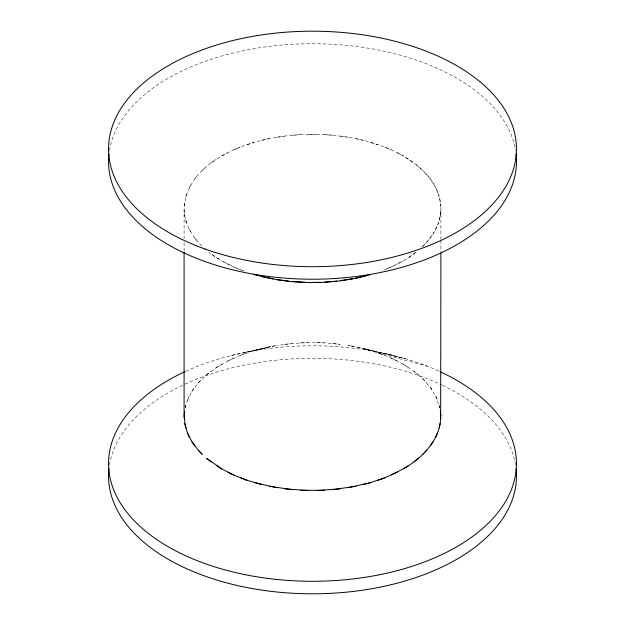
<?xml version="1.0" encoding="UTF-8"?>
<svg xmlns="http://www.w3.org/2000/svg" width="625" height="625" viewBox="0 0 625 625"><rect width="100%" height="100%" fill="white"/><g stroke="black" fill="none" stroke-linecap="round" stroke-linejoin="round"><path stroke-width="0.47" stroke-dasharray="3.12 2.34" d="M440.914 239.391L440.914 207.289C439.562 179.477 414.68 160.266 391.195 149.844L379.656 145.219L365.406 140.852L350.328 137.562L334.648 135.383L318.617 134.352L302.484 134.5L286.516 135.805L269.008 138.672C232.852 146.273 185.906 166.914 184.086 209.547L184.086 238.727M421.922 247.008C433.141 237.023 441.211 222.609 440.914 207.289M184.164 206.094L184.664 201.445M440.336 215.398L440.836 210.75M185.242 407.852L187.633 399.234L189.289 396.133M439.875 217.5L437.812 224.594M185.094 407.609L185.82 405.211M185.68 196.82L187.188 192.25M187.375 400.43L192.383 390.336L194.695 387.383M436.898 226.648L433.312 233.531M189.195 187.734L191.688 183.305M191.867 391.508L199.031 381.852L201.969 379.086M431.961 235.5L426.906 242.078M194.656 178.977L198.094 174.766M198.266 382.977L207.461 373.914L210.977 371.383M423.023 246.156L425.141 243.93M201.977 170.68L206.297 166.75M206.461 374.977L217.555 366.648L221.586 364.391M408.82 257.445L416.539 251.805C406.133 260.164 394.047 266.266 381.57 270.867M211.039 162.984L216.18 159.391M216.328 367.633L229.141 360.172L233.633 358.227M221.703 156L227.586 152.812M397.414 264.023L403.297 260.836M227.711 361.055L242.047 354.586L246.922 352.984M394.586 265.375L384.672 269.734M233.805 149.844L240.328 147.102M240.438 355.359L256.055 349.977L261.25 348.734M247.141 144.609L254.203 142.367M270.961 346.414L255.602 350.461L270.961 346.414L276.383 345.562L243.414 352.742M254.297 350.625L269.07 346.938M261.508 140.383L269.008 138.672M231.5 355.469L261.578 348.648M284.531 344.344L292.086 343.508L276.727 345.5M276.68 137.227L284.492 136.07M300.438 342.891L308.109 342.609L292.445 343.469M292.414 135.195L300.414 134.617M316.523 342.594L324.203 342.875L308.477 342.594M308.469 134.32L316.531 134.32M332.555 343.469L340.109 344.305L324.562 342.891M324.586 134.617L332.586 135.195M340.508 136.07L348.32 137.227M397.008 360.922C386.414 355.414 374.945 351.68 363.422 348.648L405.094 358.617L355.93 346.938L393.5 355.469M355.992 138.672L363.492 140.383M377.766 352.867L427.141 366.141M365.406 349.016L370.375 350.539M370.797 142.367L377.859 144.609M233.805 266.992L244.039 271.094C231.484 266.555 219.383 260.43 208.883 252.141M379.656 353.375L384.258 355.242M384.672 147.102L391.195 149.844M391.078 358.094L404.773 365.008L408.422 367.477M230.969 265.641L221.703 260.836M397.414 152.812L403.297 156M403.156 364.242L415.242 372.094L418.328 374.805M405.813 157.547L413.961 162.984M219.188 259.297L211.039 253.859M413.805 371.211L424.094 379.875L426.562 382.789M416.117 164.695L423.023 170.68M422.859 378.898L431.18 388.242L433 391.312M424.789 172.539L430.344 178.977M201.977 246.156C192.359 236.797 184.922 224.414 184.164 210.75L184.664 215.398M194.656 237.859L198.094 242.078M430.164 387.18L436.398 397.055L437.531 400.227M431.695 180.945L435.805 187.734M189.195 229.102L191.688 233.531M435.617 395.93L439.875 407.789M436.719 189.789L439.32 196.82M185.68 220.016L187.188 224.594M439.781 198.93L440.836 206.094M439.133 405L440.094 409.406M184.086 209.547L184.164 210.109M440.914 240.367L440.914 252.039M184.086 242.617L184.086 251.375M185.812 371.25A203.953 117.75 0 0 1 439.188 371.25M109.453 150.383A203.953 117.75 0 0 1 312.5 43.711A203.953 117.75 0 0 1 515.547 150.383M109.453 464.977A203.953 117.75 0 0 1 184.148 384.547M184.977 384.156A203.953 117.75 0 0 1 441.68 384.938M442.508 385.328A203.953 117.75 0 0 1 515.547 464.977M350.328 345.719L348.273 345.5L355.578 346.867L350.328 345.719"/><path stroke-width="0.94" d="M184.352 418.906L184.352 414.469L184.859 423.547M440.648 418.695L440.914 253.008M184.352 414.258L184.688 411.203M408.672 465.531L403.414 468.766C423.828 457.328 443.633 436.234 440.305 411.07M437.625 432.727L435.711 437.023M439.18 427.953L440.141 423.547M433.133 441.656L430.305 445.781M426.734 450.188L423.031 454.078M418.539 458.188L414.023 461.781M403.156 468.922L391.367 474.937M397.289 472.109L382.953 478.578L378.078 480.18M384.562 477.805L368.945 483.188L363.75 484.422M369.789 274.742L354.039 278.586L338.484 281.031L322.516 282.344L308.469 282.516L290.352 281.461L276.68 279.609L261.508 276.453L253.578 274.164M370.703 482.531L348.617 487.602M367.469 275.375L355.992 278.172M355.93 486.227L332.914 489.648M352.5 278.828L340.508 280.766M340.469 488.82L316.891 490.555M336.898 281.164L324.586 282.227M324.562 490.273L300.797 490.289M320.914 282.359L308.469 282.516M308.477 490.57L284.891 488.859M304.805 282.383L292.414 281.641M292.445 489.695L269.422 486.289M288.805 281.242L276.68 279.609M276.727 487.664L254.625 482.625M273.18 278.953L261.508 276.453M261.578 484.516L245.344 479.781L240.742 477.914M255 274.688L258.18 275.555M247.234 480.297L232.148 474.422L227.992 472.242M233.922 475.07L220.227 468.156L216.578 465.688M211.195 461.953L206.672 458.359L221.844 468.922M194.836 445.977L192 441.852L198.266 450.188M189.383 437.234L187.469 432.938L191.867 441.656M185.867 428.164L184.906 423.758L187.375 432.727M440.648 414.258L440.914 415.453M184.086 252.344L184.086 417.711M440.023 371.641A203.953 117.75 0 0 1 461.906 543.688A203.953 117.75 0 0 1 163.094 543.688A203.953 117.75 0 0 1 184.977 371.641M516.055 154.07A203.953 117.75 0 0 1 312.5 279.219A203.953 117.75 0 0 1 108.945 154.07M516.055 468.664A203.953 117.75 0 0 1 312.5 593.805A203.953 117.75 0 0 1 108.945 468.664M202.141 454.258L198.438 450.375L202.141 454.258M205.023 249.023A203.953 117.75 0 0 0 516.352 152.641A203.953 117.75 0 0 0 216.117 45.172A203.953 117.75 0 0 0 205.023 249.023"/></g></svg>
